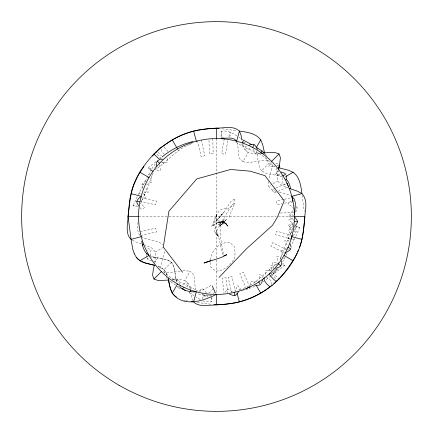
<?xml version="1.0" encoding="UTF-8"?>
<svg xmlns="http://www.w3.org/2000/svg" width="433" height="433" viewBox="0 0 433 433"><rect width="100%" height="100%" fill="white"/><g stroke="black" fill="none" stroke-linecap="round" stroke-linejoin="round"><path stroke-width="0.32" stroke-dasharray="2.17 1.62" d="M150.11 255.757L151.106 249.462L147.469 248.574L147.236 250.279M282.884 177.703L281.894 183.538L285.531 184.426L285.764 182.721M234.459 199.229C229.23 200.598 226.145 211.299 221.436 215.071L223.477 212.506L216.738 220.646L222.167 214.129L215.634 221.452M159.609 164.664L160.524 170.662L156.838 170.039L156.632 168.047M273.391 268.336L272.476 262.338L276.162 262.961L276.368 264.953M211.975 297.357L211.51 301.855L206.525 301.817L202.801 300.892M211.824 297.336L211.51 301.855M296.573 206.433L297.119 207.872L296.968 209.502L295.144 213.166M137.986 222.367L137.624 229.972L138.636 233.744C144.146 241.701 156.34 238.296 162.738 244.883M207.467 295.192L207.255 297.054L205.702 296.545L202.525 293.964M262.799 278.051L263.085 276.065L259.659 274.565L259.091 280.606M276.671 268.866L276.427 270.555L275.691 271.908L274.36 272.855L270.392 273.867M145.959 180.913L143.036 182.932L142.1 184.269L141.867 185.795L142.679 188.642M154.862 262.918L155.831 257.31L155.258 252.006L152.167 248.244L144.86 244.921M278.138 170.082L277.169 175.69L277.742 180.994L280.833 184.756L288.14 188.079M224.251 138.95L221.691 153.699L225.458 154.354L228.05 139.421M210.33 260.011C211.466 250.014 219.206 242.301 229.544 242.301L234.442 246.621L235.022 252.212L234.789 258.236C230.345 264.893 224.197 271.15 215.591 271.112L210.687 266.798L210.178 261.83M229.306 217.29L229.755 214.86L235.027 203.191L227.119 209.388L224.099 208.435C215.455 210.238 214.974 220.846 211.299 227.195M236.862 135.957C232.445 132.601 227.114 130.393 221.49 131.145L220.971 137.158L224.056 137.05M220.971 137.158L221.49 131.145M160.389 268.249L164.632 251.595L164.562 250.382M272.611 164.751L268.985 178.84M234.61 199.402L233.219 203.878L229.56 208.674L219.504 225.474L218.974 224.603L219.867 222.86L219.222 220.971L217.225 221.052L214.925 222.351L214.357 222.161M140.768 203.266L147.734 187.657L152.919 173.135M280.081 259.865L285.266 245.343L292.232 229.734M294.629 227.504L296.048 230.107L296.156 231.644L295.533 233.16L292.724 236.137M154.846 167.441L155.301 166.418M133.234 205.534L137.553 196.03M299.766 227.466L295.447 236.97M138.143 194.818L151.214 169.812M294.857 238.182L291.636 244.613M288.757 250.171L289.341 249.04M176.897 286.229L178.883 288.329L179.316 287.501M239.357 290.05L240.293 288.275L237.576 285.71L235.005 291.203M287.009 253.489L282.652 261.662M237.04 142.489C238.854 147.821 237.43 153.764 239.871 158.971L242.924 161.698L248.174 152.605L253.917 153.591L260.401 153.277M171.955 279.75L179.083 279.409L184.826 280.395L190.076 271.302L193.129 274.029C195.57 279.236 194.146 285.179 195.96 290.511M151.788 168.794L155.182 164.156M293.244 216.056L292.616 217.02L289.709 214.665L292.708 210.644L293.401 208.268L291.934 206.4L287.772 204.057L290.651 201.67L292.297 202.817M218.384 236.223L215.417 232.635L218.384 236.223L216.473 231.514L220.976 222.302L219.72 224.159L218.503 224.397L217.334 224.002L216.538 223.055L214.622 229.236L214.865 232.256L218.2 236.045M175.652 285.114L171.078 282.127L171.614 281.358M172.675 279.821L173.211 279.052L187.646 285.304L197.28 290.705M235.72 142.295L245.354 147.696L259.789 153.948L260.325 153.179M293.379 222.632L288.946 227.206L291.409 230.026L292.968 228.343M292.984 226.399L288.335 230.746L290.651 233.685L291.885 232.483M213.025 288.762L209.826 292.313L207.683 293.336M141.255 200.663L145.91 197.004L143.81 193.908L142.933 194.65M292.053 231.996L287.09 235.996L289.19 239.092L290.067 238.35M293.964 230.475L296.545 227.298L296.805 225.717M276.389 268.823L273.467 271.496M270.62 273.618L275.523 270.847L278.175 268.476M269.586 161.022L269.223 161.401L264.379 156.935L259.789 153.948M163.414 271.978L163.777 271.599L168.621 276.065L173.211 279.052M282.192 176.87C275.54 174.131 267.491 175.43 261.624 170.732L269.045 163.311L266.474 159.404L265.894 157.59M158.137 266.495L159.999 267.118L163.955 269.689L171.376 262.268C165.325 257.456 157.011 258.902 150.213 255.919C157.006 258.918 165.287 257.548 171.376 262.268C176.074 268.114 174.207 276.211 177.102 282.781M213.242 293.45L214.725 292.096M276.584 166.332L278.018 165.135M210.281 296.026L211.769 294.83M159.257 159.257L161.617 157.379M271.383 275.621L284.768 265.424A3.015 0.52 35.9 0 0 282.63 263.232M270.906 275.994L265.267 280.221M155.82 161.92L148.232 167.576M189.649 144.562C175.76 149.531 167.149 162.045 155.111 169.785M243.351 288.438C257.24 283.469 265.851 270.955 277.889 263.215M146.554 184.561L151.896 182.012L150.527 178.531L149.001 179.322M286.446 248.439L281.104 250.988L282.473 254.469L283.999 253.678M263.194 281.634L264.276 280.936M146.939 257.743L147.312 258.772L149.704 257.31M218.302 222.313L212.148 226.01L218.227 222.405L224.137 221.501L228.175 226.318L223.688 221.712L218.351 222.161L222.914 221.945L226.692 224.04L221.35 222.438L224.722 221.106L227.076 218.865L219.174 226.508L221.544 224.565L224.267 221.415L220.424 225.506L220.673 238.031L223.39 254.534L222.708 254.913L219.141 238.881L215.277 228.37L215.147 226.962L214.037 225.615L213.729 223.877L216.933 214.671L216.684 216.657L216.836 215.196L215.905 217.777L216.332 220.294L218.703 220.256M276.2 191.575L271.469 189.519L268.649 186.244L271.459 184.626M273.196 183.619L277.742 180.994M155.258 252.006L163.019 247.524M254.777 286.348L244.104 290.343M275.318 188.333L272.254 189.692L273.802 193.194L277.477 191.559M275.929 188.063L286.955 183.175M278.094 191.289L288.508 186.672M190.201 144.308L193.654 142.83M239.346 290.17L242.799 288.692M246.61 146.121L245.365 146.608L245.749 150.327L251.281 147.842M186.39 286.879L187.635 286.392L187.251 282.673L181.719 285.158M276.59 264.476L270.787 265.651L271.269 269.358L273.504 268.828M161.406 162.868L167.29 162.267L167.176 158.527L165.471 158.759M271.594 270.132L265.71 270.733L265.824 274.473L267.529 274.241M242.274 290.873L243.508 290.532M140.059 231.704L155.75 228.18L156.589 231.915L140.898 235.438M283.604 199.472L276.411 201.085L277.25 204.82L281.829 203.791M284.259 199.326L292.102 197.562M284.443 203.201L292.941 201.296M198.758 291.301L203.201 289.834L211.818 284.898L212.435 286.305M296.188 207.97L297.119 207.872M180.128 271.063C174.764 271.339 169.292 273.385 163.966 272.362M182.796 270.804L184.799 270.603L190.076 271.302M208.132 294.97L202.492 294.981L198.817 294.045L197.821 293.141M210.481 295.891L205.697 295.609L201.946 293.866M280.275 213.02L293.677 212.69M256.915 281.915L251.059 281.066L250.258 284.719L251.4 284.849M138.56 216.5L276.297 216.5M278.354 216.5L294.44 216.5M271.919 163.014L269.916 162.976L268.844 166.559L274.906 166.38M222.248 128.807L236.986 130.75M210.752 304.193L197.21 302.413M242.924 161.698C251.616 163.885 260.39 159.441 269.034 160.638M279.166 171.722L277.19 171.392L275.604 174.78L281.629 175.495M153.834 261.278L155.81 261.608L157.395 258.22L151.371 257.505M243.633 142.273L245.516 142.63M293.395 231.119L296.156 231.644M183.722 300.183L184.951 300.437M185.568 300.562L187.408 300.94M140.898 197.562L156.589 201.085L155.75 204.82L140.059 201.296M178.883 288.329L180.388 288.67M151.837 260.958L148.422 259.838L147.312 258.772M279.328 192.371L287.36 194.39L290.678 195.846M275.837 163.192L277.483 163.642L278.738 164.535M292.102 235.438L276.606 231.146L275.583 234.838L291.084 239.124M232.516 291.707L227.287 288.935L225.301 292.107L226.849 292.86M141.358 243.757L135.648 241.852L132.217 240.006M274.863 166.564L273.007 165.931L269.045 163.311M158.137 266.436C162.359 267.648 165.942 271.004 167.1 275.28M142.1 184.269L144.676 185.384M286.955 249.825L272.59 242.594L270.874 246.009L285.239 253.24M177.698 286.327L179.354 287.247M200.181 299.555L196.138 297.043M241.522 138.906L243.211 139.935M189.226 292.724L194.103 295.739M148.725 174.353L149.52 174.851M151.106 175.836L151.902 176.328M281.098 256.672L281.894 257.164M283.48 258.149L284.275 258.647M238.897 137.261L240.396 138.224M222.914 221.945L227.715 225.517L223.688 221.712L218.275 222.308L224.137 221.501L228.429 227.433M206.601 292.984L202.254 288.335L199.315 290.651L200.517 291.885M248.174 152.605L244.64 149.612L242.588 143.859M184.826 280.395L188.36 283.388L190.412 289.141M169.2 280.508L171.078 282.127M274.327 270.63L275.691 271.908M157.969 152.259L161.482 155.891M293.52 215.975L292.096 214.568L288.849 216.424L293.363 220.478M272.698 272.698L277.948 277.948M164.226 147.047L167.923 151.409M276.568 269.012L277.104 269.586M293.45 219.758L292.096 218.275L288.762 219.975L292.313 223.174L293.336 225.317M265.158 153.877L266.755 155.831M293.006 225.409L291.761 223.834L288.313 225.279L292.297 229.853M139.994 207.591L141.239 209.166L144.687 207.721L140.703 203.147M166.245 277.169L166.949 278.138M163.955 269.689L166.526 273.596L167.106 275.41M261.624 170.732C257.023 165.054 258.598 157.228 256.076 150.754M171.376 262.268C175.977 267.946 174.402 275.772 176.924 282.246M253.262 148.703L255.643 154.608L259.221 153.499L258.539 151.918M179.738 284.297L177.357 278.392L173.779 279.501L174.461 281.082M177.995 149.813L178.466 150.619M254.534 282.381L255.005 283.187M287.111 244.894L284.643 240.802L288.329 240.147L288.903 241.349M145.889 188.106L148.357 192.198L144.671 192.853L144.097 191.651M249.825 286.955L243.308 272.254L239.806 273.802L245.782 287.279M193.145 300.789L191.976 297.953L191.105 292.989M201.296 140.059L204.82 155.75L201.085 156.589L197.562 140.898M235.438 292.102L231.915 276.411L228.18 277.25L231.704 292.941M280.828 258.853L280.427 256.888L276.698 256.634L278.197 262.506M276.411 167.928L276.351 174.299L280.075 174.645L280.054 172.924M302.158 195.402L304.264 211.38M227.937 293.596L225.966 277.634L222.172 278.105L224.056 293.401M268.368 181.405L268.649 186.244M146.646 255.308L146.755 257.229M212.792 138.652L213.16 153.802L209.339 153.894L208.971 138.928M216.5 138.56L216.5 294.44M162.77 162.137A3.015 0.52 45 0 1 162.137 162.77M149.959 169.46A3.015 0.52 35.9 0 1 148.27 167.549A3.015 0.52 35.9 0 1 150.982 168.93M271.231 274.132A5.25 1.359 47 0 1 276.292 279.566M266.149 277.493A5.25 3.009 51.6 0 1 270.16 280.119A5.25 3.009 51.6 0 1 271.805 284.622M292.659 239.135A3.015 0.52 16.9 0 1 292.394 239.99M289.509 239.119A3.015 0.52 16.9 0 1 289.769 238.258M295.815 226.432A3.015 0.52 7.8 0 1 299.75 227.509A3.015 0.52 7.8 0 1 295.225 227.298M272.996 272.362A3.015 0.52 45 0 1 272.362 272.996M270.23 270.863A3.015 0.52 45 0 1 270.863 270.23M284.768 265.424A3.015 0.52 35.9 0 1 282.018 264.07M161.336 158.57A5.25 1.359 47 0 1 156.708 153.434M164.269 154.31A5.25 3.009 51.6 0 1 161.228 149.423M143.491 193.881A3.015 0.52 16.9 0 1 143.231 194.742M140.341 193.865A3.015 0.52 16.9 0 1 140.606 193.01M137.656 206.595A3.015 0.52 7.8 0 1 133.315 205.68A3.015 0.52 7.8 0 1 136.292 205.431M243.687 141.845A3.015 0.52 -70.3 0 1 243.243 143.291M243.065 143.778A3.015 0.52 -70.3 0 1 241.841 145.943A3.015 0.52 -70.3 0 1 241.825 144.384M228.927 136.476A3.015 0.52 -79.4 0 1 230.199 132.108A3.015 0.52 -79.4 0 1 229.809 136.639M189.935 289.222A3.015 0.52 -70.3 0 1 191.159 287.057A3.015 0.52 -70.3 0 1 191.175 288.616M189.605 292.432A3.015 0.52 -70.3 0 1 189.118 292.259M202.682 298.857A3.015 0.52 -79.4 0 1 203.808 294.987A3.015 0.52 -79.4 0 1 203.862 298.018M224.072 219.093L222.935 224.115L220.321 224.998L222.08 223.98L224.072 219.093"/><path stroke-width="0.65" d="M241.895 140.011L241.024 135.047L239.389 131.075C233.273 125.229 224.05 128.357 216.5 128.06C208.841 128.79 201.107 129.202 193.611 131.075C178.618 134.858 164.962 143.188 153.964 153.964C143.469 165.108 134.241 178.396 131.075 193.611C129.332 201.129 128.85 208.847 128.06 216.5C127.935 224.094 124.861 233.355 131.075 239.389L132.747 249.191L134.257 253.749M146.738 254.225L146.836 253.137M286.164 179.863L286.245 175.771M294.873 211.943L295.376 203.028L294.364 199.256L291.782 196.328L301.925 193.611C308.913 201.064 304.469 212.067 304.486 221.111C303.847 228.694 302.884 236.272 300.908 243.644C296.02 259.286 286.002 273.234 273.672 283.924M141.218 236.672L131.075 239.389L128.06 216.5L130.273 198.016L132.303 189.167L133.824 184.804L137.656 176.35L139.908 172.28L143.962 166.559M299.392 247.573C303.289 237.679 303.657 226.935 304.94 216.5L294.44 216.5A77.94 77.94 0 0 0 177.53 149.001L172.28 139.908L159.523 148.503L152.405 156.107M262.533 280.054L261.494 283.496M154.31 265.424L153.26 269.819L152.589 275.274L153.964 279.036L158.229 280.541L168.616 280.07M278.246 169.46L279.74 163.181L280.411 157.726L279.036 153.964L274.771 152.459L268.384 152.546L261.045 153.25M269.9 286.944C259.567 294.781 247.562 300.605 234.756 302.921C226.957 304.145 219.076 304.843 211.19 305.168C205.296 305.314 198.146 306.672 193.611 301.925L196.328 291.782C190.639 292.243 184.669 290.992 180.177 287.328M294.965 217.382L297.114 220.267L297.406 221.783L296.978 223.358L294.554 226.659M291.084 239.124L292.102 235.438M138.733 206.016L136.952 202.893L136.844 201.356L137.467 199.84L140.276 196.863M275.756 268.314L279.604 266.912L280.838 265.84L281.434 264.422L281.25 260.828M297.633 251.865L298.407 250.03M295.631 256.055L297.087 253.072M285.239 253.24L285.812 252.103M179.755 286.673L180.507 285.233M252.493 147.767L254.117 144.671L255.383 145.704L257.418 149.261M158.64 160.145L157.309 161.092L156.573 162.445L156.405 166.039M271.897 285.585C281.347 277.585 289.017 267.253 295.344 256.65M215.878 294.142L216.035 294.51C202.817 301.292 182.769 307.576 172.28 293.092L177.53 283.999A77.94 77.94 0 0 0 294.44 216.5M256.239 147.669L260.72 139.908C255.898 133.131 246.983 132.195 239.389 131.075L236.672 141.218L234.183 138.955L230.508 138.019L221.263 138.279M238.431 291.842L236.294 294.738L234.935 295.458L233.295 295.501L229.436 294.142M260.855 152.411L261.922 150.873L256.325 147.28M218.979 277.461L246.702 248.596L272.498 225.312L277.483 217.014L284.205 200.798L264.958 175.625L250.058 171.165L230.54 169.476L196.706 178.932L168.908 211.223L163.295 247.081L182.547 272.249M153.964 279.036L161.39 271.61M271.61 161.39L279.036 153.964M162.094 157.006C171.073 149.439 181.795 144.167 193.199 141.439M272.162 285.206C255.979 298.597 234.794 305.27 213.945 304.605M282.711 176.047L285.688 174.228L284.578 173.162L281.163 172.042M286.57 252.363L289.964 250.068L290.9 248.731L287.696 247.34M134.257 253.733L136.563 257.678L139.908 260.72L149.001 255.47C144.037 252.444 142.522 246.469 141.764 241.078M285.823 176.48L293.092 172.28C299.901 177.086 300.881 185.99 301.925 193.611L297.352 191.148L289.304 188.469M172.28 139.908C186.331 131.583 202.888 128.054 219.055 128.395M246.328 288.508L249.825 286.955M210.99 260.487L204.013 263.042L221.198 257.521L226.854 254.68L223.682 255.843M249.105 145.125L252.612 144.33L254.117 144.671M182.076 288.459L183.895 287.875M160.464 159.528L162.608 159.133M128.06 216.5L138.56 216.5M254.837 285.244L258.929 285.228L260.455 284.633L258.566 281.699M294.608 221.599L297.406 221.783M191.121 301.563L193.611 301.925M136.844 201.356L139.605 201.881M278.56 167.755L288.578 170.266L293.092 172.28M154.44 265.245C148.189 263.616 140.99 262.923 136.563 257.662M155.041 265.451L144.422 262.761L139.908 260.72M131.075 193.611L141.218 196.328M291.782 236.672L301.925 239.389M142.527 244.147L143.696 244.531M251.438 144.53L243.774 140.276A3.015 0.52 -70.3 0 0 242.269 142.939M182.12 288.779L185.481 290.608M139.908 172.28L149.001 177.53M283.999 255.47L293.092 260.72M176.372 297.022C170.418 293.455 169.774 285.877 168.356 279.734M278.073 263.719L280.838 265.84M286.051 179.235C288.838 181.568 289.937 185.356 290.667 188.799M261.922 150.873L264.271 152.892M157.309 161.092L159.853 163.474M153.964 153.964L159.901 159.901M278.755 278.755L279.036 279.036M256.239 285.331L260.72 293.092M278.998 165.016L279.902 167.863M286.955 183.175L288.508 186.672M212.435 286.305L215.417 293.103M260.72 139.908L262.604 144.286L264.644 153.266M172.28 293.092L170.391 288.524L168.074 278.24M290.083 243.768L291.133 247.205M193.611 131.075L196.398 141.472M237.073 293.271L239.389 301.925M234.139 292.059L234.935 295.458M292.102 197.562L292.941 201.296M142.333 244.201L142.56 245.446M294.348 212.673L294.391 214.589M216.5 128.06L216.5 138.56M216.5 294.44L216.5 304.94M177.53 283.999A77.94 77.94 0 0 1 177.53 149.001M153.12 171.116A3.015 0.52 35.9 0 1 150.37 169.768M269.478 273.667A5.25 1.359 47 0 0 269.369 274.311L272.417 278.105L275.989 281.407A5.25 1.359 47 0 0 276.747 280.698M264.536 277.878A5.25 3.009 51.6 0 0 263.881 278.912C264.807 281.959 267.15 284.909 269.911 286.505A5.25 3.009 51.6 0 0 271.063 286.105M156.253 152.302A5.25 1.359 47 0 1 157.011 151.593M190.731 290.061A3.015 0.52 -70.3 0 1 190.157 291.458M119.075 385.246A194.85 194.85 0 0 0 411.35 216.5A194.85 194.85 0 0 0 119.075 47.754A194.85 194.85 0 0 0 119.075 385.246"/></g></svg>
